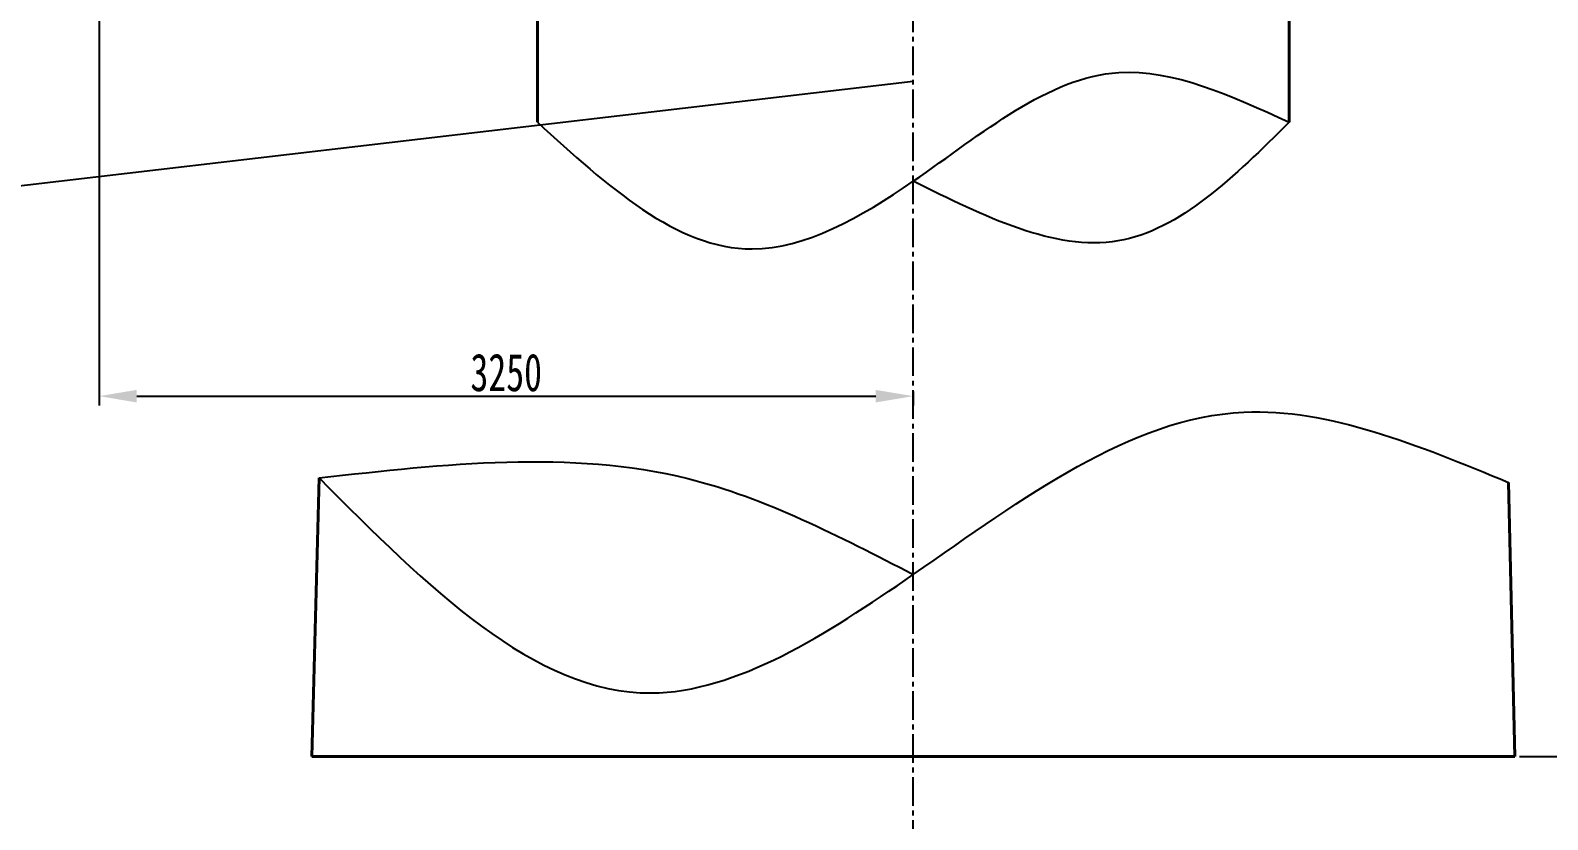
# Model space of a CAD drawing. Header units: millimetres. Extents: x 1593 to 2782, y 465 to 1306.
# Drawn here: x 1971.6 to 2173.4, y 846.6 to 951.5 of the extents above; entities that cross this region are included whole.
import ezdxf

# ---------------------------------------------------------------- set-up
doc = ezdxf.new("R2010")
doc.units = ezdxf.units.MM
doc.header["$LTSCALE"] = 0.2
doc.linetypes.add('CENTER2', pattern=[28.575, 19.05, -3.175, 3.175, -3.175])
for name, color, linetype in [('中心线', 1, 'CENTER2'), ('尺寸线', 4, 'Continuous'), ('细实线', 2, 'Continuous')]:
    doc.layers.add(name, color=color, linetype=linetype)
doc.layers.add('粗实线', color=7, linetype='Continuous', lineweight=40)
doc.styles.add('标准', font='', dxfattribs={"width": 0.7})
doc.styles.get('标准').set_extended_font_data('SimSun')
doc.dimstyles.new('30', dxfattribs={"dimtxt": 5, "dimasz": 5, "dimexe": 1.25, "dimexo": 0.625, "dimtad": 1, "dimdec": 0, "dimlfac": 30, "dimdsep": 46, "dimtxsty": '标准', "dimcen": 2.5, "dimadec": 0, "dimazin": 0, "dimtfac": 1, "dimtdec": 0, "dimtmove": 0, "dimatfit": 3, "dimfxl": 1, "dimarcsym": 0})

# ---------------------------------------------------------------- blocks, each defined once
blk = doc.blocks.new('*D8')
at = {"layer": 'Defpoints', "color": 0, "transparency": 16777216}
for p in [(2139.02, 978.16), (2169.02, 854.97), (2185.45, 854.97)]:
    blk.add_point(p, dxfattribs=at)
at = {"layer": '尺寸线', "color": 0, "lineweight": -2, "transparency": 16777216}
for p, q in [((2139.65, 978.16), (2186.7, 978.16)), ((2185.45, 973.16), (2185.45, 859.97)), ((2169.65, 854.97), (2186.7, 854.97))]:
    blk.add_line(p, q, dxfattribs=at)
at = {"layer": '尺寸线', "color": 0, "transparency": 16777216}
for points in [[(2184.62, 973.16), (2186.28, 973.16), (2185.45, 978.16)], [(2184.62, 859.97), (2186.28, 859.97), (2185.45, 854.97)]]:
    blk.add_solid(points, dxfattribs=at)
at = {"layer": '尺寸线', "color": 0, "transparency": 16777216, "insert": (2182.33, 916.56), "char_height": 5, "attachment_point": 5, "rotation": 90, "style": '标准'}
blk.add_mtext('103250', dxfattribs=at)
blk = doc.blocks.new('*D9')
at = {"layer": 'Defpoints', "color": 0, "transparency": 16777216}
for p in [(1980.72, 974.9), (2089.02, 904.11), (2089.02, 902.86)]:
    blk.add_point(p, dxfattribs=at)
at = {"layer": '尺寸线', "color": 0, "lineweight": -2, "transparency": 16777216}
for p, q in [((1980.72, 974.27), (1980.72, 901.61)), ((1985.72, 902.86), (2084.02, 902.86)), ((2089.02, 903.48), (2089.02, 901.61))]:
    blk.add_line(p, q, dxfattribs=at)
at = {"layer": '尺寸线', "color": 0, "transparency": 16777216}
for points in [[(1985.72, 903.69), (1985.72, 902.02), (1980.72, 902.86)], [(2084.02, 903.69), (2084.02, 902.02), (2089.02, 902.86)]]:
    blk.add_solid(points, dxfattribs=at)
at = {"layer": '尺寸线', "color": 0, "transparency": 16777216, "insert": (2034.87, 905.98), "char_height": 5, "attachment_point": 5, "style": '标准'}
blk.add_mtext('3250', dxfattribs=at)

msp = doc.modelspace()

# ---------------------------------------------------------------- linework, layer by layer
at = {"layer": '中心线', "color": 7}
msp.add_line((2089.025, 562.637), (2089.025, 1176.125), dxfattribs=at)
at = {"layer": '尺寸线', "color": 7}
msp.add_line((2089.025, 944.679), (1656.778, 894.121), dxfattribs=at)
at = {"layer": '粗实线', "color": 7}
for p, q in [((2039.025, 968.641), (2039.025, 939.278)), ((2139.025, 968.641), (2139.025, 939.278)), ((2009.025, 854.966), (2009.975, 891.983)), ((2169.025, 854.966), (2168.197, 891.393)), ((2089.025, 854.966), (2009.025, 854.966)), ((2089.025, 854.966), (2169.025, 854.966))]:
    msp.add_line(p, q, dxfattribs=at)
at = {"layer": '细实线', "color": 7}
for points in [[(2039.025, 939.278), (2067.577, 922.423), (2089.025, 931.43), (2116.359, 945.892), (2139.025, 939.278)], [(2139.025, 939.278), (2116.248, 923.491), (2089.025, 931.43)], [(2009.975, 891.983), (2054.161, 863.397), (2089.025, 879.146), (2132.986, 900.729), (2168.197, 891.393)], [(2009.975, 891.983), (2059.016, 891.907), (2089.025, 879.146)]]:
    msp.add_spline(points, degree=3, dxfattribs=at)

# ---------------------------------------------------------------- dimensions: what is measured, and where the dimension line sits
at = {"layer": '尺寸线', "color": 7}
dim = msp.add_linear_dim(base=(2185.451, 854.966), p1=(2139.025, 978.156), p2=(2169.025, 854.966), angle=90, text='103250', dimstyle='30', dxfattribs=at)
dim.commit()
dim.dimension.update_dxf_attribs({"geometry": '*D8', "text_midpoint": (2182.326, 916.561)})
dim = msp.add_linear_dim(base=(2089.025, 902.857), p1=(1980.725, 974.896), p2=(2089.025, 904.107), text='3250', dimstyle='30', dxfattribs=at)
dim.commit()
dim.dimension.update_dxf_attribs({"geometry": '*D9', "text_midpoint": (2034.875, 902.857), "dimtype": 160})

doc.saveas('drawing.dxf')
